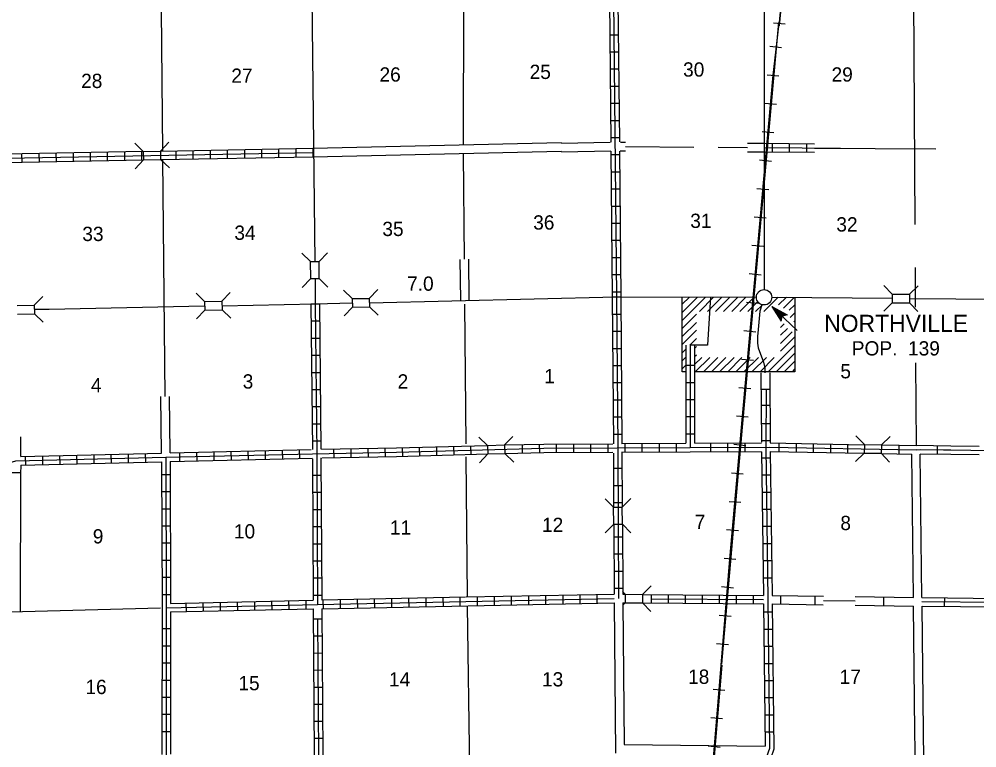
# Model space of a CAD drawing. Extents: x 1592874 to 2162085, y 16166019 to 16654790.
# Drawn here: x 1723926 to 1757468, y 16390755 to 16416276 of the extents above; entities that cross this region are included whole.
import ezdxf

# ---------------------------------------------------------------- set-up
doc = ezdxf.new("R2010")
doc.units = 0
for name, color, linetype in [('L10', 7, 'Continuous'), ('L11', 7, 'Continuous'), ('L13', 7, 'Continuous'), ('L14', 7, 'Continuous'), ('L15', 7, 'Continuous'), ('L16', 7, 'Continuous'), ('L18', 7, 'Continuous'), ('L28', 7, 'Continuous'), ('L3', 7, 'Continuous'), ('L4', 7, 'Continuous'), ('L8', 7, 'Continuous'), ('L9', 7, 'Continuous')]:
    doc.layers.add(name, color=color, linetype=linetype)

msp = doc.modelspace()

# ---------------------------------------------------------------- linework, layer by layer
at = {"layer": 'L10'}
msp.add_line((1745114, 16390869), (1750055, 16390813), dxfattribs=at)
for points in [[(1734214, 16411755), (1742916, 16411954)], [(1734214, 16411455), (1742922, 16411654)], [(1755247, 16396021), (1755188, 16401038)], [(1755547, 16396021), (1755488, 16401038)], [(1755547, 16396021), (1755547, 16396021)], [(1755298, 16391342), (1755247, 16395721)], [(1755605, 16391342), (1755555, 16395721)]]:
    msp.add_lwpolyline(points, dxfattribs=at)
at = {"layer": 'L11'}
for p, q in [((1728914, 16401076), (1728893, 16403056)), ((1729214, 16401083), (1729193, 16403059)), ((1723979, 16400348), (1723957, 16395530)), ((1744764, 16395835), (1744817, 16390573)), ((1745064, 16395838), (1745114, 16390869)), ((1755372, 16385438), (1755298, 16391342))]:
    msp.add_line(p, q, dxfattribs=at)
for points in [[(1742917, 16411932), (1744622, 16411963)], [(1744989, 16411963), (1745158, 16411962)], [(1749434, 16411934), (1750013, 16411930)], [(1742922, 16411632), (1744647, 16411663)], [(1744972, 16411663), (1745158, 16411662)], [(1749441, 16411634), (1750013, 16411630)], [(1739366, 16407862), (1739380, 16406438)], [(1739666, 16407872), (1739680, 16406438)], [(1723989, 16400963), (1723986, 16401651)], [(1755672, 16385430), (1755605, 16391342)]]:
    msp.add_lwpolyline(points, dxfattribs=at)
at = {"layer": 'L13'}
for p, q in [((1755238, 16420271), (1755297, 16409088)), ((1728956, 16411656), (1728906, 16416590)), ((1745158, 16411812), (1747559, 16411796)), ((1748404, 16411790), (1749433, 16411784)), ((1751780, 16411762), (1756030, 16411730)), ((1729043, 16403057), (1728955, 16411356)), ((1755305, 16407580), (1755313, 16406188)), ((1739522, 16406296), (1739572, 16401405)), ((1755322, 16404238), (1755338, 16401338)), ((1739572, 16400946), (1739622, 16396038)), ((1752092, 16395919), (1753208, 16395902)), ((1720494, 16395442), (1728881, 16395655)), ((1739622, 16395730), (1739823, 16380211))]:
    msp.add_line(p, q, dxfattribs=at)
for points in [[(1739489, 16416878), (1739480, 16411897)], [(1739480, 16411553), (1739516, 16407867)]]:
    msp.add_lwpolyline(points, dxfattribs=at)
at = {"layer": 'L15'}
for p, q in [((1750329, 16414317), (1750535, 16416028)), ((1750758, 16416102), (1750341, 16416135)), ((1750213, 16415330), (1750630, 16415288)), ((1749792, 16408328), (1750329, 16414317)), ((1750122, 16414330), (1750538, 16414296)), ((1750030, 16413338), (1750447, 16413296)), ((1749947, 16412338), (1750355, 16412305)), ((1749855, 16411346), (1750272, 16411305)), ((1749763, 16410346), (1750180, 16410313)), ((1749672, 16409355), (1750088, 16409313)), ((1749265, 16402373), (1749792, 16408328)), ((1749588, 16408355), (1749997, 16408321)), ((1749497, 16407363), (1749913, 16407321)), ((1749405, 16406363), (1749822, 16406330)), ((1749313, 16405371), (1749730, 16405330)), ((1749230, 16404371), (1749647, 16404338)), ((1749138, 16403380), (1749555, 16403338)), ((1748818, 16397368), (1749265, 16402373)), ((1749047, 16402380), (1749463, 16402346)), ((1748963, 16401388), (1749380, 16401346)), ((1748872, 16400388), (1749288, 16400355)), ((1748788, 16399388), (1749205, 16399355)), ((1748705, 16398396), (1749122, 16398363)), ((1748360, 16391789), (1748818, 16397368)), ((1748613, 16397396), (1749030, 16397363)), ((1748530, 16396405), (1748947, 16396363)), ((1748447, 16395405), (1748863, 16395371)), ((1748355, 16394413), (1748772, 16394371)), ((1748230, 16392813), (1748647, 16392780)), ((1748108, 16388781), (1748360, 16391789)), ((1748147, 16391813), (1748563, 16391780)), ((1748063, 16390821), (1748480, 16390780))]:
    msp.add_line(p, q, dxfattribs=at)
for points in [[(1752288, 16437155), (1751788, 16432938), (1751480, 16427630), (1751013, 16422355), (1750638, 16417038), (1750547, 16416046)], [(1750547, 16416046), (1750638, 16417038), (1751013, 16422355), (1751480, 16427630), (1751788, 16432938), (1752288, 16437155)], [(1750522, 16416163), (1749247, 16401980), (1748530, 16393688)], [(1748538, 16393646), (1747705, 16383771), (1744664, 16371979)]]:
    msp.add_lwpolyline(points, dxfattribs=at)
at = {"layer": 'L16'}
for p, q in [((1747148, 16403924), (1747148, 16406542)), ((1751097, 16406532), (1751096, 16403924)), ((1747148, 16405440), (1747648, 16405940)), ((1747148, 16405156), (1747648, 16405656)), ((1751064, 16405672), (1751097, 16405705)), ((1747148, 16404881), (1747648, 16405381)), ((1750597, 16405205), (1750840, 16405447)), ((1750597, 16404921), (1751003, 16405327)), ((1747414, 16404855), (1747648, 16405090)), ((1750158, 16403924), (1751097, 16404863)), ((1750596, 16404646), (1751097, 16405146)), ((1747148, 16404590), (1747280, 16404721)), ((1747580, 16404455), (1747648, 16404523)), ((1750441, 16403924), (1751096, 16404579)), ((1747148, 16404023), (1747280, 16404155)), ((1747608, 16403924), (1748117, 16404424)), ((1747891, 16403924), (1748401, 16404424)), ((1748175, 16403924), (1748675, 16404424)), ((1748458, 16403924), (1748968, 16404424)), ((1748742, 16403924), (1749242, 16404424)), ((1749033, 16403924), (1749533, 16404424)), ((1749308, 16403924), (1749817, 16404424)), ((1749591, 16403924), (1750101, 16404424)), ((1749875, 16403924), (1750375, 16404424)), ((1750725, 16403924), (1751096, 16404296)), ((1747280, 16403924), (1747148, 16403924)), ((1751096, 16403924), (1747580, 16403924)), ((1751008, 16403924), (1751096, 16404012))]:
    msp.add_line(p, q, dxfattribs=at)
for points in [[(1747148, 16406290), (1747401, 16406542)], [(1747148, 16406006), (1747684, 16406542)], [(1747148, 16405723), (1747967, 16406541)], [(1747750, 16406041), (1748249, 16406541)], [(1748033, 16406041), (1748532, 16406540)], [(1748316, 16406040), (1748815, 16406540)], [(1748600, 16406041), (1749098, 16406539)], [(1748882, 16406040), (1749381, 16406539)], [(1749164, 16406039), (1749664, 16406538)], [(1750011, 16406036), (1750512, 16406536)], [(1750522, 16406271), (1750798, 16406534)], [(1750697, 16406155), (1751074, 16406532)], [(1749447, 16406038), (1749792, 16406383)], [(1749718, 16406037), (1749965, 16406269)], [(1750897, 16406080), (1751097, 16406276)], [(1750933, 16405821), (1751097, 16405988)], [(1750597, 16405477), (1750720, 16405603)], [(1747580, 16404738), (1747648, 16404806)], [(1747148, 16404306), (1747280, 16404438)], [(1747580, 16404181), (1747835, 16404424)]]:
    msp.add_lwpolyline(points, dxfattribs=at)
msp.add_circle((1750015, 16406534), 269, dxfattribs=at)
at = {"layer": 'L18'}
for p, q in [((1728272, 16411646), (1727972, 16411938)), ((1728872, 16411655), (1729172, 16411963)), ((1728272, 16411646), (1728872, 16411655)), ((1728272, 16411646), (1728281, 16411346)), ((1728872, 16411655), (1728881, 16411355)), ((1728281, 16411346), (1727989, 16411038)), ((1728281, 16411346), (1728881, 16411355)), ((1728881, 16411355), (1729189, 16411063)), ((1734131, 16407788), (1733831, 16408080)), ((1734431, 16407788), (1734731, 16408088)), ((1734131, 16407788), (1734431, 16407788)), ((1734139, 16407188), (1734131, 16407788)), ((1734439, 16407188), (1734431, 16407788)), ((1734139, 16407188), (1733839, 16406880)), ((1734139, 16407188), (1734439, 16407188)), ((1734439, 16407188), (1734739, 16406888)), ((1754505, 16406646), (1754213, 16406946)), ((1755105, 16406638), (1755413, 16406938)), ((1724456, 16406255), (1724756, 16406563)), ((1730422, 16406388), (1730122, 16406680)), ((1731022, 16406396), (1731322, 16406705)), ((1735589, 16406488), (1735289, 16406780)), ((1735589, 16406488), (1736189, 16406496)), ((1736189, 16406496), (1736489, 16406805)), ((1736189, 16406496), (1736197, 16406196)), ((1754505, 16406646), (1754505, 16406346)), ((1754505, 16406646), (1755105, 16406638)), ((1755105, 16406638), (1755105, 16406338)), ((1723856, 16406246), (1724456, 16406255)), ((1724456, 16406255), (1724464, 16405955)), ((1730422, 16406388), (1731022, 16406396)), ((1730422, 16406388), (1730431, 16406088)), ((1731022, 16406396), (1731031, 16406096)), ((1735597, 16406188), (1735306, 16405880)), ((1735589, 16406488), (1735597, 16406188)), ((1735597, 16406188), (1736197, 16406196)), ((1736197, 16406196), (1736506, 16405905)), ((1754505, 16406346), (1754205, 16406046)), ((1754505, 16406346), (1755105, 16406338)), ((1755105, 16406338), (1755405, 16406038)), ((1723864, 16405946), (1724464, 16405955)), ((1724464, 16405955), (1724773, 16405663)), ((1730431, 16406088), (1730139, 16405780)), ((1730431, 16406088), (1731031, 16406096)), ((1731031, 16406096), (1731339, 16405805)), ((1740330, 16401346), (1740022, 16401638)), ((1740930, 16401363), (1741222, 16401663)), ((1753530, 16401380), (1753230, 16401688)), ((1754130, 16401371), (1754430, 16401663)), ((1740330, 16401346), (1740930, 16401363)), ((1740330, 16401346), (1740339, 16401046)), ((1740930, 16401363), (1740939, 16401063)), ((1753530, 16401380), (1753522, 16401080)), ((1753530, 16401380), (1754130, 16401371)), ((1754130, 16401371), (1754122, 16401071)), ((1740339, 16401046), (1740047, 16400738)), ((1740339, 16401046), (1740939, 16401063)), ((1740939, 16401063), (1741247, 16400763)), ((1753522, 16401080), (1753213, 16400788)), ((1753522, 16401080), (1754122, 16401071)), ((1754122, 16401071), (1754413, 16400763)), ((1744747, 16399188), (1744447, 16399480)), ((1745047, 16399188), (1745347, 16399488)), ((1744747, 16399188), (1745047, 16399188)), ((1744755, 16398588), (1744747, 16399188)), ((1745055, 16398588), (1745047, 16399188)), ((1744755, 16398588), (1744455, 16398280)), ((1744755, 16398588), (1745055, 16398588)), ((1745055, 16398588), (1745355, 16398288)), ((1745755, 16396130), (1746064, 16396430)), ((1745063, 16396230), (1745155, 16396138)), ((1745155, 16396138), (1745155, 16395838)), ((1745155, 16396138), (1745755, 16396130)), ((1745755, 16396130), (1745755, 16395830)), ((1745155, 16395838), (1745064, 16395747)), ((1745155, 16395838), (1745755, 16395830)), ((1745755, 16395830), (1746055, 16395530))]:
    msp.add_line(p, q, dxfattribs=at)
at = {"layer": 'L28'}
for p, q in [((1750288, 16406213), (1750830, 16405921)), ((1750288, 16406213), (1750613, 16405696)), ((1750288, 16406213), (1751172, 16405371)), ((1750330, 16406163), (1750605, 16405738)), ((1750372, 16406163), (1750788, 16405921)), ((1750380, 16406113), (1750605, 16405755)), ((1750405, 16406113), (1750772, 16405913)), ((1750438, 16406063), (1750605, 16405796)), ((1750463, 16406071), (1750738, 16405905)), ((1750488, 16406030), (1750597, 16405921)), ((1750488, 16406005), (1750622, 16405830)), ((1750505, 16406021), (1750705, 16405896)), ((1750522, 16405996), (1750597, 16405921)), ((1750555, 16405946), (1750622, 16405863)), ((1750588, 16405955), (1750688, 16405888)), ((1750613, 16405930), (1750655, 16405888)), ((1750613, 16405896), (1750630, 16405863)), ((1750613, 16405696), (1750647, 16405871)), ((1750830, 16405921), (1750647, 16405871))]:
    msp.add_line(p, q, dxfattribs=at)
at = {"layer": 'L3'}
for points in [[(1736193, 16406346), (1744847, 16406546), (1749746, 16406538)], [(1750285, 16406538), (1754505, 16406505)], [(1755105, 16406496), (1761613, 16406446)], [(1724460, 16406113), (1724981, 16406121), (1730422, 16406230)], [(1731031, 16406238), (1734297, 16406305), (1735593, 16406338)]]:
    msp.add_lwpolyline(points, dxfattribs=at)
at = {"layer": 'L4'}
for p, q in [((1734123, 16421453), (1734281, 16407788)), ((1734289, 16407188), (1734297, 16406305)), ((1749941, 16406275), (1749872, 16406046))]:
    msp.add_line(p, q, dxfattribs=at)
for points in [[(1749813, 16437138), (1749922, 16427630), (1749988, 16422363), (1750022, 16417063), (1750022, 16406803)], [(1748138, 16406541), (1748038, 16404855), (1747441, 16404855)], [(1749872, 16406046), (1749808, 16405402)], [(1749808, 16405402), (1749790, 16405157), (1749786, 16404925), (1749805, 16404767)], [(1749805, 16404767), (1749998, 16404268), (1750040, 16404058), (1750040, 16403885)]]:
    msp.add_lwpolyline(points, dxfattribs=at)
at = {"layer": 'L8'}
for p, q in [((1744597, 16416929), (1744647, 16411971)), ((1744747, 16416930), (1744847, 16406546)), ((1744897, 16416930), (1744947, 16411980)), ((1744605, 16415730), (1744905, 16415730)), ((1744614, 16415130), (1744914, 16415130)), ((1744622, 16414530), (1744922, 16414530)), ((1744622, 16413930), (1744922, 16413930)), ((1744630, 16413330), (1744930, 16413330)), ((1744639, 16412730), (1744939, 16412730)), ((1744647, 16412130), (1744947, 16412130)), ((1750013, 16411930), (1751780, 16411913)), ((1750297, 16411930), (1750297, 16411630)), ((1750897, 16411921), (1750897, 16411621)), ((1751497, 16411913), (1751497, 16411613)), ((1724014, 16411563), (1724023, 16411263)), ((1724614, 16411580), (1724623, 16411280)), ((1725214, 16411588), (1725222, 16411288)), ((1725814, 16411596), (1725822, 16411296)), ((1726414, 16411613), (1726414, 16411313)), ((1727014, 16411621), (1727014, 16411321)), ((1727614, 16411630), (1727614, 16411330)), ((1728214, 16411646), (1728214, 16411346)), ((1729414, 16411663), (1729414, 16411363)), ((1730014, 16411680), (1730014, 16411380)), ((1730614, 16411688), (1730614, 16411388)), ((1731214, 16411696), (1731214, 16411396)), ((1731814, 16411713), (1731814, 16411413)), ((1732414, 16411721), (1732414, 16411421)), ((1733014, 16411730), (1733014, 16411430)), ((1733614, 16411746), (1733614, 16411446)), ((1734214, 16411755), (1734214, 16411455)), ((1744647, 16411655), (1744697, 16406546)), ((1744647, 16411530), (1744947, 16411530)), ((1744947, 16411655), (1744997, 16406546)), ((1750013, 16411780), (1752697, 16411755)), ((1750013, 16411630), (1751780, 16411613)), ((1744655, 16410930), (1744955, 16410930)), ((1744664, 16410330), (1744964, 16410330)), ((1744664, 16409730), (1744964, 16409730)), ((1744672, 16409130), (1744972, 16409130)), ((1744680, 16408530), (1744980, 16408530)), ((1744680, 16407930), (1744980, 16407930)), ((1744689, 16407330), (1744989, 16407330)), ((1744697, 16406730), (1744997, 16406730)), ((1744697, 16406546), (1744997, 16406546)), ((1734147, 16406305), (1734447, 16406305)), ((1744705, 16405946), (1745005, 16405946)), ((1734156, 16405705), (1734456, 16405705)), ((1744705, 16405346), (1745005, 16405346)), ((1734156, 16405105), (1734456, 16405105)), ((1734164, 16404505), (1734464, 16404505)), ((1744714, 16404746), (1745014, 16404746)), ((1744714, 16404146), (1745014, 16404146)), ((1747280, 16404155), (1747580, 16404155)), ((1734172, 16403905), (1734472, 16403905)), ((1744722, 16403546), (1745022, 16403546)), ((1747280, 16403555), (1747580, 16403555)), ((1734172, 16403305), (1734472, 16403305)), ((1749905, 16403321), (1750205, 16403321)), ((1744722, 16402946), (1745022, 16402946)), ((1747280, 16402955), (1747580, 16402955)), ((1734181, 16402705), (1734481, 16402705)), ((1749905, 16402755), (1750205, 16402755)), ((1744730, 16402346), (1745030, 16402346)), ((1747280, 16402355), (1747580, 16402355)), ((1734189, 16402105), (1734489, 16402105)), ((1749930, 16402113), (1750230, 16402113)), ((1734189, 16401505), (1734489, 16401505)), ((1744739, 16401746), (1745039, 16401746)), ((1747280, 16401755), (1747580, 16401755)), ((1749930, 16401513), (1750230, 16401513)), ((1731339, 16401138), (1731347, 16400838)), ((1731939, 16401146), (1731947, 16400846)), ((1732539, 16401163), (1732547, 16400863)), ((1733139, 16401180), (1733147, 16400880)), ((1733739, 16401196), (1733747, 16400896)), ((1734939, 16401221), (1734947, 16400921)), ((1735539, 16401230), (1735547, 16400930)), ((1736139, 16401246), (1736147, 16400946)), ((1736739, 16401255), (1736747, 16400955)), ((1737339, 16401271), (1737347, 16400971)), ((1737939, 16401280), (1737947, 16400980)), ((1738539, 16401296), (1738547, 16400996)), ((1739139, 16401313), (1739147, 16401013)), ((1739739, 16401330), (1739747, 16401030)), ((1741539, 16401380), (1741547, 16401080)), ((1742139, 16401396), (1742147, 16401096)), ((1742739, 16401396), (1742739, 16401096)), ((1743339, 16401405), (1743339, 16401105)), ((1743939, 16401405), (1743939, 16401105)), ((1744539, 16401405), (1744539, 16401105)), ((1745139, 16401413), (1745139, 16401113)), ((1745739, 16401413), (1745739, 16401113)), ((1746339, 16401413), (1746339, 16401113)), ((1746939, 16401421), (1746939, 16401121)), ((1748138, 16401430), (1748138, 16401130)), ((1748738, 16401430), (1748738, 16401130)), ((1749338, 16401430), (1749338, 16401130)), ((1750538, 16401430), (1750538, 16401130)), ((1751138, 16401421), (1751138, 16401121)), ((1751738, 16401405), (1751738, 16401105)), ((1752338, 16401396), (1752338, 16401096)), ((1752938, 16401388), (1752938, 16401088)), ((1754738, 16401346), (1754738, 16401046)), ((1756085, 16401032), (1756088, 16401330)), ((1724139, 16400963), (1724148, 16400663)), ((1724739, 16400980), (1724748, 16400680)), ((1725339, 16400988), (1725347, 16400688)), ((1725939, 16401005), (1725947, 16400705)), ((1726539, 16401021), (1726547, 16400721)), ((1727139, 16401038), (1727147, 16400738)), ((1727739, 16401046), (1727747, 16400746)), ((1728339, 16401063), (1728347, 16400763)), ((1729539, 16401088), (1729547, 16400788)), ((1730139, 16401105), (1730147, 16400805)), ((1730739, 16401121), (1730747, 16400821)), ((1734481, 16400905), (1734497, 16400905)), ((1749938, 16400913), (1750238, 16400913)), ((1744739, 16400546), (1745039, 16400546)), ((1728914, 16400330), (1729214, 16400330)), ((1734197, 16400305), (1734497, 16400305)), ((1749938, 16400313), (1750238, 16400313)), ((1744747, 16399946), (1745047, 16399946)), ((1728914, 16399730), (1729214, 16399730)), ((1734206, 16399705), (1734506, 16399705)), ((1749947, 16399713), (1750247, 16399713)), ((1728922, 16399130), (1729222, 16399130)), ((1744747, 16399346), (1745047, 16399346)), ((1749955, 16399113), (1750255, 16399113)), ((1734206, 16399105), (1734506, 16399105)), ((1728922, 16398530), (1729222, 16398530)), ((1734206, 16398505), (1734506, 16398505)), ((1749963, 16398513), (1750263, 16398513)), ((1744755, 16398146), (1745055, 16398146)), ((1728922, 16397930), (1729222, 16397930)), ((1734214, 16397905), (1734514, 16397905)), ((1749972, 16397913), (1750272, 16397913)), ((1744755, 16397546), (1745055, 16397546)), ((1728922, 16397330), (1729222, 16397330)), ((1734214, 16397305), (1734514, 16397305)), ((1749980, 16397313), (1750280, 16397313)), ((1744755, 16396946), (1745055, 16396946)), ((1728931, 16396730), (1729231, 16396730)), ((1734214, 16396705), (1734514, 16396705)), ((1749988, 16396713), (1750288, 16396713)), ((1728931, 16396130), (1729231, 16396130)), ((1734222, 16396105), (1734522, 16396105)), ((1742964, 16396105), (1742964, 16395805)), ((1743564, 16396113), (1743564, 16395813)), ((1744164, 16396130), (1744164, 16395830)), ((1744764, 16396346), (1745064, 16396346)), ((1746059, 16396126), (1746057, 16395828)), ((1746655, 16396122), (1746653, 16395823)), ((1747252, 16396117), (1747250, 16395819)), ((1747849, 16396112), (1747846, 16395814)), ((1748445, 16396108), (1748443, 16395809)), ((1749042, 16396103), (1749039, 16395805)), ((1749638, 16396098), (1749636, 16395800)), ((1729764, 16395830), (1729772, 16395530)), ((1730364, 16395838), (1730372, 16395538)), ((1730964, 16395855), (1730972, 16395555)), ((1731564, 16395871), (1731572, 16395571)), ((1732164, 16395880), (1732172, 16395580)), ((1732764, 16395896), (1732772, 16395596)), ((1733364, 16395905), (1733372, 16395605)), ((1733964, 16395921), (1733972, 16395621)), ((1734564, 16395930), (1734572, 16395630)), ((1735164, 16395946), (1735172, 16395646)), ((1735764, 16395955), (1735772, 16395655)), ((1736364, 16395971), (1736372, 16395671)), ((1736964, 16395980), (1736972, 16395680)), ((1737564, 16395996), (1737572, 16395696)), ((1738164, 16396005), (1738172, 16395705)), ((1738764, 16396021), (1738772, 16395721)), ((1739364, 16396030), (1739364, 16395730)), ((1739964, 16396038), (1739964, 16395738)), ((1740564, 16396055), (1740564, 16395755)), ((1741164, 16396063), (1741164, 16395763)), ((1741764, 16396080), (1741764, 16395780)), ((1742364, 16396088), (1742364, 16395788)), ((1734222, 16395621), (1734261, 16390496)), ((1734522, 16395621), (1734561, 16390505)), ((1750005, 16395513), (1750305, 16395513)), ((1734524, 16395260), (1734226, 16395257)), ((1734375, 16395259), (1734411, 16390503)), ((1728931, 16394930), (1729231, 16394930)), ((1750005, 16394913), (1750305, 16394913)), ((1734529, 16394663), (1734230, 16394661)), ((1728931, 16394330), (1729231, 16394330)), ((1750013, 16394313), (1750313, 16394313)), ((1734533, 16394066), (1734235, 16394064)), ((1728931, 16393730), (1729231, 16393730)), ((1734538, 16393470), (1734239, 16393468)), ((1750022, 16393713), (1750322, 16393713)), ((1728922, 16393130), (1729222, 16393130)), ((1750030, 16393113), (1750330, 16393113)), ((1734542, 16392873), (1734244, 16392871)), ((1728922, 16392530), (1729222, 16392530)), ((1750038, 16392513), (1750338, 16392513)), ((1734547, 16392277), (1734248, 16392274)), ((1728922, 16391930), (1729222, 16391930)), ((1750038, 16391913), (1750338, 16391913)), ((1734551, 16391680), (1734253, 16391678)), ((1728922, 16391330), (1729222, 16391330)), ((1734556, 16391083), (1734257, 16391081)), ((1750047, 16391313), (1750347, 16391313))]:
    msp.add_line(p, q, dxfattribs=at)
for points in [[(1713281, 16411171), (1718423, 16411313), (1734214, 16411605)], [(1718573, 16411463), (1728272, 16411647)], [(1728872, 16411655), (1734214, 16411755)], [(1718573, 16411163), (1728281, 16411347)], [(1728881, 16411355), (1734214, 16411455)], [(1744697, 16406546), (1744739, 16401405)], [(1744847, 16406546), (1744889, 16401263), (1744914, 16395988)], [(1744997, 16406546), (1745039, 16401405)], [(1748138, 16406546), (1748038, 16404855), (1747430, 16404855), (1747430, 16401271)], [(1734147, 16406305), (1734197, 16401205)], [(1734297, 16406305), (1734347, 16401055), (1734372, 16395780)], [(1734447, 16406305), (1734497, 16401221)], [(1747280, 16404855), (1747280, 16401421)], [(1747580, 16404855), (1747580, 16401430)], [(1749905, 16403888), (1749930, 16401463)], [(1750213, 16403888), (1750230, 16401439)], [(1750088, 16403313), (1750080, 16401280), (1750147, 16395946), (1750205, 16390730), (1749988, 16390113), (1750180, 16389305), (1750180, 16385338)], [(1715406, 16400613), (1718498, 16400721), (1721106, 16400780), (1721781, 16400380), (1722331, 16400380), (1722839, 16400513), (1723806, 16400805), (1729064, 16400930), (1734197, 16401055), (1737147, 16401113), (1742297, 16401246), (1747430, 16401271), (1750213, 16401288), (1755338, 16401188)], [(1729214, 16401083), (1734156, 16401205)], [(1734514, 16401213), (1737147, 16401263), (1740330, 16401347)], [(1740930, 16401363), (1742297, 16401396), (1744722, 16401405)], [(1745022, 16401113), (1747430, 16401121), (1749922, 16401138)], [(1745039, 16401413), (1747280, 16401421)], [(1747597, 16401421), (1749930, 16401438)], [(1750230, 16401439), (1753522, 16401371)], [(1750230, 16401138), (1753505, 16401071)], [(1750230, 16401138), (1750297, 16396096)], [(1754147, 16401363), (1755338, 16401338)], [(1756561, 16401324), (1755338, 16401338)], [(1756561, 16401175), (1755490, 16401188)], [(1723989, 16400963), (1728914, 16401076)], [(1729064, 16400930), (1729081, 16395813), (1729072, 16390521), (1729122, 16385088), (1729189, 16379796), (1729222, 16374496)], [(1729214, 16400788), (1734197, 16400905), (1734206, 16400905)], [(1734197, 16400871), (1734222, 16395921)], [(1734497, 16400896), (1734522, 16395938)], [(1734531, 16400913), (1737147, 16400963), (1740339, 16401047)], [(1740939, 16401063), (1742297, 16401096), (1744714, 16401105)], [(1744739, 16401080), (1744747, 16399188)], [(1745039, 16401096), (1745047, 16399188)], [(1749930, 16401121), (1749997, 16396096)], [(1754138, 16401063), (1755188, 16401038)], [(1756560, 16401025), (1755488, 16401038)], [(1723981, 16400654), (1728914, 16400771)], [(1728914, 16400771), (1728931, 16395813), (1728922, 16390521)], [(1729214, 16400788), (1729231, 16395813)], [(1744755, 16398588), (1744764, 16396138)], [(1745055, 16398588), (1745064, 16396138)], [(1739580, 16396038), (1744764, 16396138)], [(1745064, 16396138), (1745155, 16396138)], [(1745755, 16396130), (1749997, 16396096)], [(1729081, 16395663), (1734372, 16395780), (1744764, 16395988)], [(1729231, 16395813), (1734222, 16395921)], [(1734522, 16395938), (1739564, 16396038)], [(1734522, 16395621), (1744764, 16395835)], [(1745064, 16395838), (1745155, 16395838)], [(1745755, 16395830), (1749997, 16395796)], [(1746058, 16395977), (1749996, 16395946)], [(1749997, 16395796), (1750055, 16390813)], [(1750297, 16395796), (1750355, 16390705), (1750147, 16390105), (1750154, 16390083)], [(1729231, 16395513), (1729222, 16390530)], [(1729231, 16395513), (1734222, 16395621)]]:
    msp.add_lwpolyline(points, dxfattribs=at)
at = {"layer": 'L9'}
for p, q in [((1723981, 16400654), (1723979, 16400348)), ((1723678, 16400397), (1723976, 16400395)), ((1750597, 16396088), (1750597, 16395788)), ((1751797, 16396071), (1751797, 16395771)), ((1754197, 16396038), (1754197, 16395738)), ((1761113, 16395806), (1755545, 16395871)), ((1755547, 16396021), (1760705, 16395961)), ((1756339, 16395713), (1756342, 16396011)), ((1755555, 16395721), (1760555, 16395663))]:
    msp.add_line(p, q, dxfattribs=at)
for points in [[(1768563, 16403638), (1768546, 16401046), (1765871, 16401063), (1755338, 16401188)], [(1757547, 16401313), (1756561, 16401324)], [(1757544, 16401014), (1756560, 16401025)], [(1750297, 16396096), (1752093, 16396069)], [(1750297, 16395796), (1752090, 16395769)], [(1753207, 16396052), (1755247, 16396021)], [(1753208, 16395752), (1755247, 16395721)]]:
    msp.add_lwpolyline(points, dxfattribs=at)

# ---------------------------------------------------------------- texts
at = {"layer": 'L14'}
for s, p in [('27', (1731356, 16414046)), ('26', (1736547, 16414088)), ('25', (1741805, 16414180)), ('30', (1747180, 16414263)), ('29', (1752380, 16414088)), ('28', (1726097, 16413863)), ('35', (1736647, 16408680)), ('36', (1741930, 16408905)), ('31', (1747430, 16408963)), ('32', (1752547, 16408838)), ('33', (1726139, 16408505)), ('34', (1731464, 16408546)), ('5', (1752688, 16403696)), ('3', (1731756, 16403338)), ('2', (1737180, 16403338)), ('1', (1742314, 16403521)), ('4', (1726439, 16403205)), ('12', (1742239, 16398313)), ('7', (1747588, 16398421)), ('8', (1752688, 16398380)), ('10', (1731447, 16398088)), ('11', (1736914, 16398221)), ('9', (1726506, 16397913)), ('13', (1742239, 16392905)), ('18', (1747355, 16392996)), ('17', (1752663, 16392996)), ('16', (1726247, 16392638)), ('15', (1731606, 16392771)), ('14', (1736880, 16392905))]:
    msp.add_text(s, height=500, rotation=360, dxfattribs=at).set_placement(p)
at = {"layer": 'L16'}
for s, height, p in [('NORTHVILLE', 600, (1752122, 16405321)), ('POP.  139', 500, (1753089, 16404496))]:
    msp.add_text(s, height=height, rotation=360, dxfattribs=at).set_placement(p)
at = {"layer": 'L28'}
msp.add_text('7.0', height=500, rotation=360, dxfattribs=at).set_placement((1737514, 16406763))

doc.saveas('drawing.dxf')
